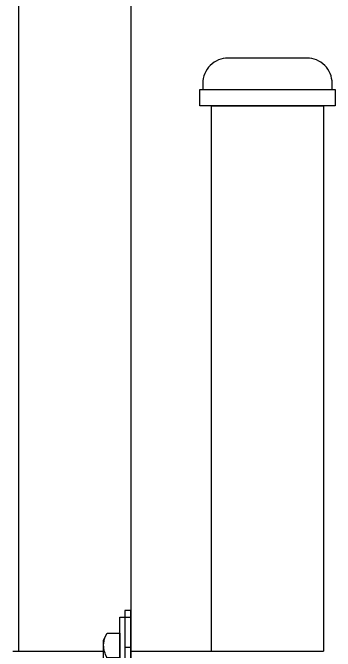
# Model space of a CAD drawing. Header units: feet. Extents: x -159 to 1687, y -48 to 1556.
# Drawn here: x 518.518 to 519.059, y 1046.636 to 1047.706 of the extents above; entities that cross this region are included whole.
import ezdxf

# ---------------------------------------------------------------- set-up
doc = ezdxf.new("R2010")
doc.units = ezdxf.units.FT
doc.header["$MEASUREMENT"] = 0
for name, color, linetype in [('E-COND-RGS', 4, 'Continuous'), ('E-EQPM-CAB', 5, 'Continuous'), ('E-EQPM-HRDW', 253, 'Continuous'), ('GEN-002', 2, 'Continuous')]:
    doc.layers.add(name, color=color, linetype=linetype)

# ---------------------------------------------------------------- blocks, each defined once
blk = doc.blocks.new('HSQN031')
blk.add_lwpolyline([(-0.398, 0.211), (-0.398, 0), (0.398, 0), (0.398, 0.211), (0.281, 0.266), (-0.281, 0.266)], close=True)
for points in [[(0, 0.211, 0.123587), (-0.199, 0.266, 0.085237), (-0.339, 0.239)], [(0.339, 0.239, 0.085237), (0.199, 0.266, 0.123587), (0, 0.211), (0, 0)]]:
    blk.add_lwpolyline(points, format="xyb")

msp = doc.modelspace()

# ---------------------------------------------------------------- linework, layer by layer
at = {"layer": 'E-COND-RGS'}
for points in [[(518.52887, 1046.63582), (518.52887, 1048.57827)], [(518.71637, 1048.58072), (518.71637, 1046.63582)], [(518.85179, 1046.63582), (518.85179, 1047.54977), (519.03929, 1047.54977), (519.03929, 1046.63582)]]:
    msp.add_lwpolyline(points, dxfattribs=at)
at = {"layer": 'E-EQPM-CAB', "lineweight": 25}
for points in [[(518.71637, 1046.58102), (518.71637, 1046.70395), (518.70637, 1046.70395), (518.70637, 1046.58603)], [(518.70637, 1046.64269), (518.71637, 1046.64269)]]:
    msp.add_lwpolyline(points, dxfattribs=at)
at = {"layer": 'E-EQPM-HRDW'}
msp.add_lwpolyline([(518.71637, 1046.69311), (518.71637, 1046.55769), (518.69813, 1046.55769), (518.69813, 1046.69311)], close=True, dxfattribs=at)
for points in [[(518.51846, 1046.63582), (518.6709, 1046.63582)], [(518.71637, 1046.63582), (519.03929, 1046.63582)]]:
    msp.add_lwpolyline(points, dxfattribs=at)
at = {"layer": 'GEN-002'}
msp.add_lwpolyline([(519.05398, 1047.5774), (519.05398, 1047.58752, 0.4142136), (519.01162, 1047.62988), (518.87946, 1047.62988, 0.4142136), (518.8371, 1047.58752), (518.8371, 1047.5774)], format="xyb", dxfattribs=at)
msp.add_lwpolyline([(518.8319, 1047.5774), (519.05918, 1047.5774), (519.05918, 1047.54977), (518.8319, 1047.54977)], close=True, dxfattribs=at)

# ---------------------------------------------------------------- block references
at = {"layer": 'E-EQPM-HRDW', "color": 7, "xscale": -0.1025316117639371, "yscale": 0.1025316117639371, "zscale": 0.1025316117639371, "rotation": 90}
msp.add_blockref('HSQN031', (518.69813, 1046.6254), dxfattribs=at)

doc.saveas('drawing.dxf')
